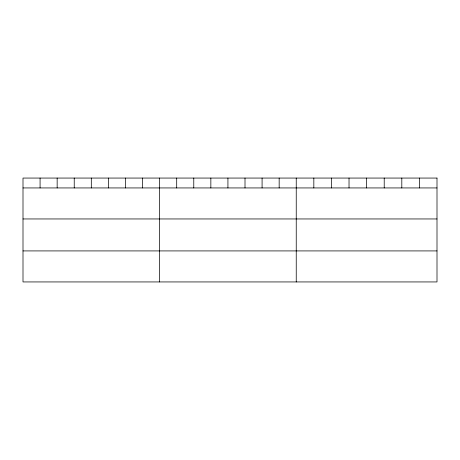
<?xml version="1.0" encoding="UTF-8"?>
<svg xmlns="http://www.w3.org/2000/svg" width="460" height="460" viewBox="0 0 460 460"><rect width="100%" height="100%" fill="white"/><g stroke="black" fill="none" stroke-linecap="round" stroke-linejoin="round"><path stroke-width="0.69" d="M23 187.939L437 187.939M23 218.954L437 218.954M23 250.918L437 250.918M419.405 178.06L419.405 187.939M401.81 178.06L401.81 187.939M384.215 178.06L384.215 187.939M366.62 178.06L366.62 187.939M349.025 178.06L349.025 187.939M331.43 178.06L331.43 187.939M313.835 178.06L313.835 187.939M296.24 178.06L296.24 281.94M279.162 178.06L279.162 187.939M262.085 178.06L262.085 187.939M245.007 178.06L245.007 187.939M227.93 178.06L227.93 187.939M210.852 178.06L210.852 187.939M193.775 178.06L193.775 187.939M176.697 178.06L176.697 187.939M159.62 178.06L159.62 281.94M142.542 178.06L142.542 187.939M125.465 178.06L125.465 187.939M108.387 178.06L108.387 187.939M91.31 178.06L91.31 187.939M74.232 178.06L74.232 187.939M57.155 178.06L57.155 187.939M40.078 178.06L40.078 187.939M437 178.06L23 178.06L23 281.94L437 281.94L437 178.06"/></g></svg>
